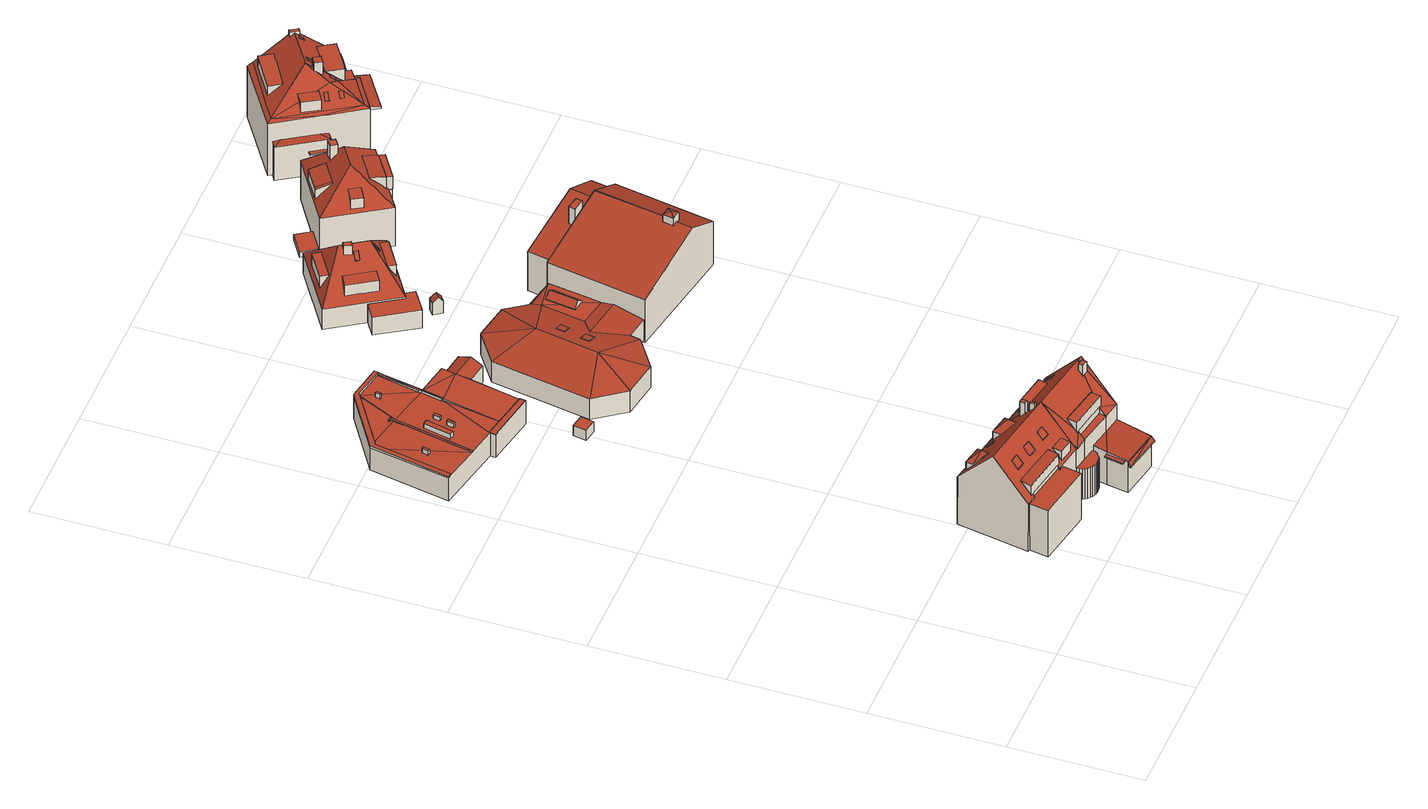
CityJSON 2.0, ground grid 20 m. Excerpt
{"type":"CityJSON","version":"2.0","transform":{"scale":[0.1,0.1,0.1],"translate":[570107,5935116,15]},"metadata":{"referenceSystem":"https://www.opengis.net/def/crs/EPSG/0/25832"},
"CityObjects":{
"building1":{"type":"Building","attributes":{"Grundfläche 2D":"166.207794","Grundhöhe NN":"16.170"},"children":["building1-1","building1-2","building1-3","building1-4","building1-5","building1-6","building1-7","building1-8","building1-9"],"geometry":[{"type":"Solid","lod":"3","boundaries":[[[[0,1,2,3]],[[4,5,6,7,8,3,2,9,10,11,12,13,14,15]],[[16,17,18,19,20,21,4,15,14]],[[22,23,24,25,26,27,28,29,30]],[[9,2,1]],[[8,0,3]],[[8,7,10,9,1,0]],[[29,28,31,32]],[[30,29,32,33]],[[22,30,33,34]],[[35,36,37,19,18,17,16,14,13,38,39]],[[21,20,19,37,40]],[[5,4,21,40,41]],[[27,6,5,41,31,28]],[[6,27,26,7]],[[7,26,25,10]],[[10,25,24,11]],[[34,38,13,12,11,24,23,22]],[[37,36,35,39,38,34,33,32,31,41,40]]]],"semantics":{"surfaces":[{"type":"RoofSurface"},{"type":"WallSurface"},{"type":"GroundSurface"}],"values":[[0,0,0,0,1,1,1,1,1,1,1,1,1,1,1,1,1,1,2]]}}]},
"building1-1":{"type":"BuildingInstallation","parents":["building1"],"geometry":[{"type":"MultiSurface","lod":"3","boundaries":[[[42,43,44,45,46]],[[43,47,48,49,44]],[[47,43,42]],[[42,46,50]],[[50,51,47,42]],[[51,48,47]]],"semantics":{"surfaces":[{"type":"RoofSurface"},{"type":"WallSurface"}],"values":[0,0,0,1,1,1]}}]},
"building1-2":{"type":"BuildingInstallation","parents":["building1"],"geometry":[{"type":"MultiSurface","lod":"3","boundaries":[[[52,53,54,55]],[[56,57,53,52]],[[57,58,54,53]],[[58,59,55,54]],[[52,55,59,56]]],"semantics":{"surfaces":[{"type":"RoofSurface"},{"type":"WallSurface"}],"values":[0,1,1,1,1]}}]},
"building1-3":{"type":"BuildingInstallation","parents":["building1"],"geometry":[{"type":"MultiSurface","lod":"3","boundaries":[[[60,61,62,63]],[[64,65,63,62]],[[60,63,65,66]],[[61,60,66,67]],[[67,64,62,61]]],"semantics":{"surfaces":[{"type":"RoofSurface"},{"type":"WallSurface"}],"values":[0,1,1,1,1]}}]},
"building1-4":{"type":"BuildingInstallation","parents":["building1"],"geometry":[{"type":"MultiSurface","lod":"3","boundaries":[[[68,69,70,71]],[[70,69,72]],[[73,68,71]],[[73,72,69,68]]],"semantics":{"surfaces":[{"type":"RoofSurface"},{"type":"WallSurface"}],"values":[0,1,1,1]}}]},
"building1-5":{"type":"BuildingInstallation","parents":["building1"],"geometry":[{"type":"MultiSurface","lod":"3","boundaries":[[[74,75,76,77]],[[77,78,74]],[[75,74,79]],[[79,74,80]],[[80,74,78]],[[75,81,76]],[[77,82,78]],[[80,78,82,83]],[[79,80,83,84]],[[75,79,84,81]]],"semantics":{"surfaces":[{"type":"RoofSurface"},{"type":"WallSurface"}],"values":[0,0,0,0,0,1,1,1,1,1]}}]},
"building1-6":{"type":"BuildingInstallation","parents":["building1"],"geometry":[{"type":"MultiSurface","lod":"3","boundaries":[[[85,86,87,88,89]],[[87,86,90,91]],[[92,89,88,87,91,93]],[[85,89,92,94]],[[86,85,94,90]]],"semantics":{"surfaces":[{"type":"RoofSurface"},{"type":"WallSurface"}],"values":[0,1,1,1,1]}}]},
"building1-7":{"type":"BuildingInstallation","parents":["building1"],"geometry":[{"type":"MultiSurface","lod":"3","boundaries":[[[95,96,97,98]],[[98,97,99,100]],[[100,101,95,98]],[[101,102,96,95]],[[97,96,102,99]]],"semantics":{"surfaces":[{"type":"RoofSurface"},{"type":"WallSurface"}],"values":[0,1,1,1,1]}}]},
"building1-8":{"type":"BuildingInstallation","parents":["building1"],"geometry":[{"type":"MultiSurface","lod":"3","boundaries":[[[103,104,105,106,107,108]],[[109,107,106]],[[103,108,110,111]],[[104,103,111,112]],[[113,106,105,104,112,114]],[[109,106,113,106]],[[110,108,107,109,106,115]]],"semantics":{"surfaces":[{"type":"RoofSurface"},{"type":"WallSurface"}],"values":[0,0,1,1,1,1,1]}}]},
"building1-9":{"type":"BuildingInstallation","parents":["building1"],"geometry":[{"type":"MultiSurface","lod":"3","boundaries":[[[116,117,118,119]],[[119,118,120,121]],[[118,117,122,120]],[[116,119,121,123]],[[117,116,123,122]]],"semantics":{"surfaces":[{"type":"RoofSurface"},{"type":"WallSurface"}],"values":[0,1,1,1,1]}}]},
"building2":{"type":"Building","attributes":{"Grundfläche 2D":"156.785430","Grundhöhe NN":"15.955"},"children":["building2-1","building2-2","building2-3","building2-4","building2-5","building2-6","building2-7"],"geometry":[{"type":"Solid","lod":"3","boundaries":[[[[124,125,13]],[[126,127,124]],[[127,128,14,125,124]],[[129,130,131,132,133,134]],[[128,127,131,130,129,134,133,135,14]],[[136,133,132]],[[137,132,131]],[[136,138,19,139,16,14,135,133]],[[140,141,142]],[[143,144,145,142,141,146]],[[147,148,149,150,151,152,153,154,155,156,157,158,159,160,161,162,163,164,165]],[[166,126,137,167]],[[141,140,168,169]],[[141,169,170,171]],[[172,173,143,146,141,171,170,169,174]],[[175,176,144,143,173,172]],[[144,176,175,177,145]],[[148,147,178,179]],[[149,148,179,180]],[[150,149,180,181]],[[151,150,181,182]],[[152,151,182,183]],[[153,152,183,184]],[[154,153,184,185]],[[155,154,185,186]],[[156,155,186,187]],[[157,156,187,188]],[[158,157,188,189]],[[159,158,189,190]],[[160,159,190,191]],[[161,160,191,192]],[[162,161,192,193]],[[193,194,163,162]],[[194,168,140,142,137,126,164,163]],[[126,124,13,147,165,164]],[[166,127,126]],[[127,166,167,131]],[[167,137,131]],[[137,142,145,132]],[[136,132,145,177,195,138]],[[19,138,195,196]],[[125,14,16,139,19,196,197,198,178,147,13]],[[172,174,169,168,194,193,192,191,190,189,188,187,186,185,184,183,182,181,180,179,178,198,197,196,195,177,175]]]],"semantics":{"surfaces":[{"type":"RoofSurface"},{"type":"WallSurface"},{"type":"GroundSurface"}],"values":[[0,0,0,0,0,0,0,0,0,0,0,0,1,1,1,1,1,1,1,1,1,1,1,1,1,1,1,1,1,1,1,1,1,1,1,1,1,1,1,1,1,1,2]]}}]},
"building2-1":{"type":"BuildingInstallation","parents":["building2"],"geometry":[{"type":"MultiSurface","lod":"3","boundaries":[[[199,200,201,202,203]],[[200,199,204,130,205]],[[206,207,201,200,205]],[[128,208,202,201,207]],[[208,127,131,204,199,203,202]]],"semantics":{"surfaces":[{"type":"RoofSurface"},{"type":"WallSurface"}],"values":[0,1,1,1,1]}}]},
"building2-2":{"type":"BuildingInstallation","parents":["building2"],"geometry":[{"type":"MultiSurface","lod":"3","boundaries":[[[209,210,211,212,213,214,215,216]],[[217,218,213,212]],[[217,212,211,210,219,220]],[[221,222,209,216,215,214,213,218,223,224]],[[222,219,210,209]]],"semantics":{"surfaces":[{"type":"RoofSurface"},{"type":"WallSurface"}],"values":[0,1,1,1,1]}}]},
"building2-3":{"type":"BuildingInstallation","parents":["building2"],"geometry":[{"type":"MultiSurface","lod":"3","boundaries":[[[225,226,227,228]],[[229,230,226,225]],[[129,231,227,226,230]],[[231,232,228,227]],[[134,229,225,228,232]]],"semantics":{"surfaces":[{"type":"RoofSurface"},{"type":"WallSurface"}],"values":[0,1,1,1,1]}}]},
"building2-4":{"type":"BuildingInstallation","parents":["building2"],"geometry":[{"type":"MultiSurface","lod":"3","boundaries":[[[233,234,235,236,237,238]],[[239,238,237,236,240,241]],[[233,238,239,242]],[[234,235,234,233,242,243]],[[236,235,234,240]]],"semantics":{"surfaces":[{"type":"RoofSurface"},{"type":"WallSurface"}],"values":[0,1,1,1,1]}}]},
"building2-5":{"type":"BuildingInstallation","parents":["building2"],"geometry":[{"type":"MultiSurface","lod":"3","boundaries":[[[244,245,246,247]],[[246,245,248]],[[244,247,249]],[[249,248,245,244]]],"semantics":{"surfaces":[{"type":"RoofSurface"},{"type":"WallSurface"}],"values":[0,1,1,1]}}]},
"building2-6":{"type":"BuildingInstallation","parents":["building2"],"geometry":[{"type":"MultiSurface","lod":"3","boundaries":[[[250,144,143]],[[251,252,144,250]],[[253,254,255,252,251,250]],[[176,173,143,144]],[[173,253,250,143]],[[255,176,144,252]],[[253,173,176,255,254]]],"semantics":{"surfaces":[{"type":"RoofSurface"},{"type":"WallSurface"},{"type":"OuterCeilingSurface"}],"values":[0,0,1,1,1,1,2]}}]},
"building2-7":{"type":"BuildingInstallation","parents":["building2"],"geometry":[{"type":"MultiSurface","lod":"3","boundaries":[[[256,257,258,171]],[[259,170,171,258]],[[170,260,256,171]],[[260,261,257,256]],[[261,259,258,257]],[[260,170,259,261]]],"semantics":{"surfaces":[{"type":"RoofSurface"},{"type":"WallSurface"},{"type":"OuterCeilingSurface"}],"values":[0,1,1,1,1,2]}}]},
"building3":{"type":"Building","attributes":{"Grundfläche 2D":"321.943611","Grundhöhe NN":"16.175"},"children":["building3-1","building3-2","building3-3","building3-4","building3-5","building3-6","building3-7","building3-8"],"geometry":[{"type":"MultiSurface","lod":"3","boundaries":[[[262,263,264,265,266,267,268,269,270,271]],[[272,273,274,275,276,277]],[[278,279,280,281,282,283,284,285,286,275,274,287,288]],[[289,290,287,291,292,293]],[[289,294,278]],[[287,290,289,278,288]],[[278,294,280,279]],[[285,284,295]],[[296,297,298]],[[297,299,298]],[[296,273,272,300,297]],[[301,302,303,304]],[[305,302,301,306]],[[295,284,283,282,266,265,264]],[[282,281,280,294,267,266]],[[269,268,267,294,289,293,292,307,308]],[[309,270,269,308,291]],[[309,310,271,270]],[[311,262,271,310]],[[312,263,262,311]],[[312,295,264,263]],[[286,285,295,312,313,314,275]],[[309,291,287,315,316,317]],[[310,309,317,318]],[[311,310,318,319]],[[312,311,319,313]],[[276,275,314,320]],[[277,276,320,321]],[[272,277,321,322]],[[273,296,298,287,274]],[[299,297,300,272,322,323]],[[299,323,315,287,298]],[[304,303,324,325]],[[306,301,304,325,326]],[[305,306,326,327]],[[324,303,302,305,327]],[[316,315,323,322,321,320,314,313,319,318,317]],[[325,324,327,326]]],"semantics":{"surfaces":[{"type":"RoofSurface"},{"type":"WallSurface"},{"type":"GroundSurface"}],"values":[0,0,0,0,0,0,0,0,0,0,0,0,0,1,1,1,1,1,1,1,1,1,1,1,1,1,1,1,1,1,1,1,1,1,1,1,2,2]}}]},
"building3-1":{"type":"BuildingInstallation","parents":["building3"],"geometry":[{"type":"MultiSurface","lod":"3","boundaries":[[[328,329,330,331]],[[331,330,332,333]],[[328,331,333,334]],[[329,328,334,335]],[[330,329,335,332]]],"semantics":{"surfaces":[{"type":"RoofSurface"},{"type":"WallSurface"}],"values":[0,1,1,1,1]}}]},
"building3-2":{"type":"BuildingInstallation","parents":["building3"],"geometry":[{"type":"MultiSurface","lod":"3","boundaries":[[[336,337,338,339]],[[339,338,340,341]],[[336,339,341,342]],[[337,336,342,343]],[[338,337,343,340]]],"semantics":{"surfaces":[{"type":"RoofSurface"},{"type":"WallSurface"}],"values":[0,1,1,1,1]}}]},
"building3-3":{"type":"BuildingInstallation","parents":["building3"],"geometry":[{"type":"MultiSurface","lod":"3","boundaries":[[[344,345,346,347]],[[348,347,308]],[[349,344,347,348]],[[348,308,307]],[[274,296,346,345,350]],[[308,347,346,296,274,287,291]],[[292,290,348,307]],[[290,288,349,348]],[[350,345,344,349,288,351]]],"semantics":{"surfaces":[{"type":"RoofSurface"},{"type":"WallSurface"}],"values":[0,0,0,0,1,1,1,1,1]}}]},
"building3-4":{"type":"BuildingInstallation","parents":["building3"],"geometry":[{"type":"MultiSurface","lod":"3","boundaries":[[[352,353,354,355,356]],[[276,277,354,353]],[[277,272,355,354]],[[273,357,356,355,272]],[[276,353,352,356,357,275]]],"semantics":{"surfaces":[{"type":"RoofSurface"},{"type":"WallSurface"}],"values":[0,1,1,1,1]}}]},
"building3-5":{"type":"BuildingInstallation","parents":["building3"],"geometry":[{"type":"MultiSurface","lod":"3","boundaries":[[[358,359,360,361]],[[361,360,362,363]],[[358,361,363,364]],[[359,358,364,365]],[[360,359,365,362]]],"semantics":{"surfaces":[{"type":"RoofSurface"},{"type":"WallSurface"}],"values":[0,1,1,1,1]}}]},
"building3-6":{"type":"BuildingInstallation","parents":["building3"],"geometry":[{"type":"MultiSurface","lod":"3","boundaries":[[[366,367,368,369]],[[369,368,370,371]],[[366,369,371,372]],[[367,366,372,373]],[[368,367,373,370]]],"semantics":{"surfaces":[{"type":"RoofSurface"},{"type":"WallSurface"}],"values":[0,1,1,1,1]}}]},
"building3-7":{"type":"BuildingInstallation","parents":["building3"],"geometry":[{"type":"MultiSurface","lod":"3","boundaries":[[[374,375,376,377]],[[377,376,378,379]],[[374,377,379,380]],[[375,374,380,381]],[[376,375,381,378]]],"semantics":{"surfaces":[{"type":"RoofSurface"},{"type":"WallSurface"}],"values":[0,1,1,1,1]}}]},
"building3-8":{"type":"BuildingInstallation","parents":["building3"],"geometry":[{"type":"MultiSurface","lod":"3","boundaries":[[[382,285,286,383,384,385]],[[386,387,278,388,383,286,389]],[[388,390,384,383]],[[390,391,385,384]],[[391,392,382,385]],[[393,394,285,382,392,279]]],"semantics":{"surfaces":[{"type":"RoofSurface"},{"type":"WallSurface"}],"values":[0,1,1,1,1,1]}}]},
"building4":{"type":"Building","attributes":{"Grundfläche 2D":"4.305658","Grundhöhe NN":"16.822"},"geometry":[{"type":"Solid","lod":"3","boundaries":[[[[395,396,397,398]],[[399,400,398,397]],[[400,401,395,398]],[[401,402,396,395]],[[402,399,397,396]],[[402,401,400,399]]]],"semantics":{"surfaces":[{"type":"RoofSurface"},{"type":"WallSurface"},{"type":"GroundSurface"}],"values":[[0,1,1,1,1,2]]}}]},
"building5":{"type":"Building","attributes":{"Grundfläche 2D":"344.814351","Grundhöhe NN":"16.818"},"children":["building5-1","building5-2","building5-3"],"geometry":[{"type":"Solid","lod":"3","boundaries":[[[[403,404,405,406]],[[404,407,408,405]],[[409,407,410,411,412]],[[411,408,407,409,412]],[[413,414,410]],[[414,411,410]],[[414,415,416,411]],[[417,416,415]],[[418,416,417]],[[419,420,416,418]],[[421,420,419]],[[422,420,421]],[[423,420,422]],[[420,423,406,405,408,411,416]],[[410,407,404,403,424,425]],[[413,410,425,426]],[[414,413,426,427]],[[415,414,427,428]],[[417,415,428,429]],[[418,417,429,430]],[[419,418,430,431]],[[421,419,431,432]],[[422,421,432,433]],[[423,422,433,434]],[[406,423,434,435]],[[403,406,435,424]],[[424,435,434,433,432,431,430,429,428,427,426,425]]]],"semantics":{"surfaces":[{"type":"RoofSurface"},{"type":"WallSurface"},{"type":"GroundSurface"}],"values":[[0,0,0,0,0,0,0,0,0,0,0,0,0,0,1,1,1,1,1,1,1,1,1,1,1,1,2]]}}]},
"building5-1":{"type":"BuildingInstallation","parents":["building5"],"geometry":[{"type":"MultiSurface","lod":"3","boundaries":[[[436,437,438,439]],[[438,440,441,439]],[[442,437,436,443,412]],[[437,442,409,444,440,438]],[[444,445,441,440]],[[441,445,443,436,439]]],"semantics":{"surfaces":[{"type":"RoofSurface"},{"type":"WallSurface"}],"values":[0,0,1,1,1,1]}}]},
"building5-2":{"type":"BuildingInstallation","parents":["building5"],"geometry":[{"type":"MultiSurface","lod":"3","boundaries":[[[446,447,448,449]],[[450,451,447,446]],[[452,448,447,451]],[[449,448,452,453]],[[453,450,446,449]]],"semantics":{"surfaces":[{"type":"RoofSurface"},{"type":"WallSurface"}],"values":[0,1,1,1,1]}}]},
"building5-3":{"type":"BuildingInstallation","parents":["building5"],"geometry":[{"type":"MultiSurface","lod":"3","boundaries":[[[454,455,456,457]],[[454,457,458,459]],[[455,454,459,460]],[[460,461,456,455]],[[461,458,457,456]]],"semantics":{"surfaces":[{"type":"RoofSurface"},{"type":"WallSurface"}],"values":[0,1,1,1,1]}}]},
"building6":{"type":"Building","attributes":{"Grundfläche 2D":"20.865293","Grundhöhe NN":"16.122"},"geometry":[{"type":"Solid","lod":"3","boundaries":[[[[462,463,464,465,466,467]],[[468,469,466,465]],[[469,470,467,466]],[[470,471,462,467]],[[471,472,463,462]],[[472,473,464,463]],[[473,468,465,464]],[[468,473,472,471,470,469]]]],"semantics":{"surfaces":[{"type":"RoofSurface"},{"type":"WallSurface"},{"type":"GroundSurface"}],"values":[[0,1,1,1,1,1,1,2]]}}]},
"building7":{"type":"Building","attributes":{"Grundfläche 2D":"1.845382","Grundhöhe NN":"16.335"},"geometry":[{"type":"Solid","lod":"3","boundaries":[[[[474,475,476,477]],[[478,475,474,479]],[[477,476,480,481]],[[479,474,477,481,482]],[[478,479,482,483]],[[480,476,475,478,483]],[[482,481,480,483]]]],"semantics":{"surfaces":[{"type":"RoofSurface"},{"type":"WallSurface"},{"type":"GroundSurface"}],"values":[[0,0,1,1,1,1,2]]}}]},
"building8":{"type":"Building","attributes":{"Grundfläche 2D":"134.962110","Grundhöhe NN":"15.964"},"children":["building8-1","building8-2","building8-3","building8-4","building8-5","building8-6"],"geometry":[{"type":"Solid","lod":"3","boundaries":[[[[484,485,486,487,488,489,490]],[[491,492,493]],[[494,493,492,495,496]],[[496,495,492,491,497,498],[489,499,500,501,502,503,486,485,484,490]],[[498,494,496]],[[489,488,499]],[[487,486,503]],[[501,500,499,488,487,503,502]],[[491,493,504,505]],[[498,497,491,505,506]],[[494,498,506,507]],[[493,494,507,504]],[[506,505,504,507]]]],"semantics":{"surfaces":[{"type":"RoofSurface"},{"type":"WallSurface"},{"type":"GroundSurface"}],"values":[[0,0,0,0,0,1,1,1,1,1,1,1,2]]}}]},
"building8-1":{"type":"BuildingInstallation","parents":["building8"],"geometry":[{"type":"MultiSurface","lod":"3","boundaries":[[[508,509,510,511]],[[510,509,512]],[[508,511,513]],[[509,508,513,512]]],"semantics":{"surfaces":[{"type":"RoofSurface"},{"type":"WallSurface"}],"values":[0,1,1,1]}}]},
"building8-2":{"type":"BuildingInstallation","parents":["building8"],"geometry":[{"type":"MultiSurface","lod":"3","boundaries":[[[514,515,516,517]],[[515,518,516]],[[517,519,514]],[[515,514,519,518]]],"semantics":{"surfaces":[{"type":"RoofSurface"},{"type":"WallSurface"}],"values":[0,1,1,1]}}]},
"building8-3":{"type":"BuildingInstallation","parents":["building8"],"geometry":[{"type":"MultiSurface","lod":"3","boundaries":[[[520,521,522,523]],[[523,522,524,525]],[[520,523,525,526]],[[521,520,526,527]],[[522,521,527,524]]],"semantics":{"surfaces":[{"type":"RoofSurface"},{"type":"WallSurface"}],"values":[0,1,1,1,1]}}]},
"building8-4":{"type":"BuildingInstallation","parents":["building8"],"geometry":[{"type":"MultiSurface","lod":"3","boundaries":[[[528,529,530,531]],[[532,533,531,530]],[[528,531,533,534]],[[534,535,529,528]],[[530,529,535,532]]],"semantics":{"surfaces":[{"type":"RoofSurface"},{"type":"WallSurface"}],"values":[0,1,1,1,1]}}]},
"building8-5":{"type":"BuildingInstallation","parents":["building8"],"geometry":[{"type":"MultiSurface","lod":"3","boundaries":[[[536,537,538,539]],[[536,539,540]],[[539,538,541,542]],[[542,543,540,539]],[[540,543,544,536]],[[545,541,538,537]],[[544,545,537,536]]],"semantics":{"surfaces":[{"type":"RoofSurface"},{"type":"WallSurface"}],"values":[0,0,1,1,1,1,1]}}]},
"building8-6":{"type":"BuildingInstallation","parents":["building8"],"geometry":[{"type":"MultiSurface","lod":"3","boundaries":[[[546,547,548,549,550]],[[551,547,546,550,552,553]],[[548,547,551,554]],[[549,548,554,555]],[[550,549,555,552]]],"semantics":{"surfaces":[{"type":"RoofSurface"},{"type":"WallSurface"}],"values":[0,1,1,1,1]}}]},
"building9":{"type":"Building","attributes":{"Grundfläche 2D":"341.962446","Grundhöhe NN":"16.503"},"children":["building9-1","building9-2"],"geometry":[{"type":"Solid","lod":"3","boundaries":[[[[556,557,558,559,560,561,562]],[[563,562,556,562,561]],[[564,565,566,567,558,557,556,562,563]],[[568,569,570,571,572,573]],[[574,575,576,572,571]],[[570,569,568,577,578,565,564,563,561,560,575,574,571]],[[579,567,566,565,578,580]],[[559,558,567,579,581]],[[559,581,582,575,560]],[[576,575,582,583]],[[573,572,576,583,584]],[[568,573,584,577]],[[580,578,577,584,583,582,581,579]]]],"semantics":{"surfaces":[{"type":"RoofSurface"},{"type":"WallSurface"},{"type":"GroundSurface"}],"values":[[0,0,0,0,0,1,1,1,1,1,1,1,2]]}}]},
"building9-1":{"type":"BuildingInstallation","parents":["building9"],"geometry":[{"type":"MultiSurface","lod":"3","boundaries":[[[585,586,587]],[[588,586,585]],[[589,586,588]],[[590,587,586,589]],[[585,587,591,592]],[[557,593,588,585,592]],[[589,588,593,594]],[[589,594,562,590]],[[587,590,562,591]]],"semantics":{"surfaces":[{"type":"RoofSurface"},{"type":"WallSurface"}],"values":[0,0,0,0,1,1,1,1,1]}}]},
"building9-2":{"type":"BuildingInstallation","parents":["building9"],"geometry":[{"type":"MultiSurface","lod":"3","boundaries":[[[595,596,597,598]],[[597,569,570,598]],[[595,598,570,599]],[[596,595,599,600]],[[569,597,596,600]]],"semantics":{"surfaces":[{"type":"RoofSurface"},{"type":"WallSurface"}],"values":[0,1,1,1,1]}}]},
"building10":{"type":"Building","attributes":{"Grundfläche 2D":"136.313582","Grundhöhe NN":"16.015"},"children":["building10-1","building10-2","building10-3","building10-4","building10-5"],"geometry":[{"type":"MultiSurface","lod":"3","boundaries":[[[601,602,603,604]],[[605,601,604,606,607]],[[608,609,610,611,612,613,614,615,616]],[[617,618,619,620,621,622,623],[607,606,604,603,624,625,623,625,626,627]],[[628,629,630,631,632,633]],[[634,619,618,635,628,633,632],[636,637,612,611,610,609,608,638,639,640]],[[620,619,634,622,621]],[[635,618,617]],[[641,642,643,644,645]],[[603,602,624]],[[605,607,627]],[[625,601,605,627,626]],[[602,601,625,624]],[[646,638,608,616]],[[614,613,612,637,636]],[[640,647,615,614,636]],[[647,646,616,615]],[[641,648,649,617,623,622,650,651,642]],[[635,617,649,652]],[[628,635,652,653]],[[629,628,653,654]],[[655,631,630,629,654,656]],[[632,631,655,657]],[[634,632,657,658]],[[622,634,658,650]],[[643,642,651,659]],[[644,643,659,660]],[[645,644,660,661]],[[641,645,661,648]],[[660,659,651,650,658,657,655,656,654,653,652,649,648,661]]],"semantics":{"surfaces":[{"type":"RoofSurface"},{"type":"WallSurface"},{"type":"GroundSurface"}],"values":[0,0,0,0,0,0,0,0,0,1,1,1,1,1,1,1,1,1,1,1,1,1,1,1,1,1,1,1,1,2]}}]},
"building10-1":{"type":"BuildingInstallation","parents":["building10"],"geometry":[{"type":"MultiSurface","lod":"3","boundaries":[[[662,663,664,665]],[[664,663,666]],[[662,665,667]],[[663,662,667,666]]],"semantics":{"surfaces":[{"type":"RoofSurface"},{"type":"WallSurface"}],"values":[0,1,1,1]}}]},
"building10-2":{"type":"BuildingInstallation","parents":["building10"],"geometry":[{"type":"MultiSurface","lod":"3","boundaries":[[[668,669,670,646,647]],[[630,668,647,640,633]],[[630,631,669,668]],[[631,632,638,646,670,669]]],"semantics":{"surfaces":[{"type":"RoofSurface"},{"type":"WallSurface"}],"values":[0,1,1,1]}}]},
"building10-3":{"type":"BuildingInstallation","parents":["building10"],"geometry":[{"type":"MultiSurface","lod":"3","boundaries":[[[671,672,673,674,675]],[[672,671,676,677]],[[677,678,673,672]],[[679,675,674,673,678,620]],[[676,671,675,679,621]]],"semantics":{"surfaces":[{"type":"RoofSurface"},{"type":"WallSurface"}],"values":[0,1,1,1,1]}}]},
"building10-4":{"type":"BuildingInstallation","parents":["building10"],"geometry":[{"type":"MultiSurface","lod":"3","boundaries":[[[680,681,682,683,684]],[[681,685,686,682]],[[683,682,686,687]],[[688,680,684,683,687,689]],[[681,680,688,685]],[[687,686,685,688,689]]],"semantics":{"surfaces":[{"type":"RoofSurface"},{"type":"WallSurface"},{"type":"OuterCeilingSurface"}],"values":[0,1,1,1,1,2]}}]},
"building10-5":{"type":"BuildingInstallation","parents":["building10"],"geometry":[{"type":"MultiSurface","lod":"3","boundaries":[[[690,691,692,693,694,695]],[[696,697,694,693]],[[697,698,695,694]],[[698,699,690,695]],[[699,700,691,690]],[[700,701,692,691]],[[701,696,693,692]],[[696,701,700,699,698,697]]],"semantics":{"surfaces":[{"type":"RoofSurface"},{"type":"WallSurface"},{"type":"OuterCeilingSurface"}],"values":[0,1,1,1,1,1,1,2]}}]},
"building11":{"type":"Building","attributes":{"Grundfläche 2D":"3.965421","Grundhöhe NN":"15.027"},"geometry":[{"type":"Solid","lod":"3","boundaries":[[[[702,703,704,705]],[[706,703,702,707]],[[705,704,708,709]],[[707,702,705,709,710]],[[706,707,710,711]],[[708,704,703,706,711]],[[710,709,708,711]]]],"semantics":{"surfaces":[{"type":"RoofSurface"},{"type":"WallSurface"},{"type":"GroundSurface"}],"values":[[0,0,1,1,1,1,2]]}}]},
"building12":{"type":"Building","attributes":{"Grundfläche 2D":"177.886534","Grundhöhe NN":"15.027"},"children":["building12-1","building12-2","building12-3","building12-4","building12-5","building12-6","building12-7","building12-8","building12-9","building12-10"],"geometry":[{"type":"Solid","lod":"3","boundaries":[[[[712,713,714,715,716,717]],[[718,716,715]],[[719,716,718]],[[720,721,722,723,724,725]],[[726,727,728,729,730,731,732,733,734,713,712,735,736,737,738,739,740,741]],[[713,734,742]],[[743,732,731,730,729,744,745],[725,746,747,748,722,721,720]],[[745,749,750,743]],[[751,743,750]],[[752,753,754,755,751]],[[751,755,743]],[[756,757,758,755,754]],[[759,760,761,762,763,742,758,757,764]],[[732,743,765,766,767,768,769]],[[767,742,734,733,732,769,768]],[[767,766,765,743,755,770,771]],[[755,758,772]],[[770,755,772,767,771]],[[772,758,742,767]],[[773,774,759,775,737,736]],[[776,777,778]],[[776,779,780,781,777]],[[782,780,779]],[[712,717,735]],[[713,742,763,762,719,718,715,714]],[[717,716,719,762,761,736,735]],[[725,724,746]],[[723,722,748,747]],[[747,746,724,723]],[[783,784,785,786,787,775,759,764,788]],[[787,786,785,789,790,791,738,737,775]],[[780,782,792,793]],[[777,781,780,793,794]],[[778,777,794,795]],[[796,797,749,745,744,729,728,727,726,741,798,799]],[[750,749,797,800]],[[779,776,778,795,801,754,753,752,751,750,800,792,782]],[[802,757,756,754,801,803,804]],[[788,764,757,802,804,803,784,783]],[[774,760,759]],[[760,774,773,761]],[[761,773,736]],[[791,738,791,790,789,790]],[[740,739,738,791,790,789,798,741]],[[801,795,794,793,792,800,797,796,799,798,789,785,784,803]]]],"semantics":{"surfaces":[{"type":"RoofSurface"},{"type":"WallSurface"},{"type":"GroundSurface"}],"values":[[0,0,0,0,0,0,0,0,0,0,0,0,0,0,0,0,0,0,0,0,0,0,0,1,1,1,1,1,1,1,1,1,1,1,1,1,1,1,1,1,1,1,1,1,2]]}}]},
"building12-1":{"type":"BuildingInstallation","parents":["building12"],"geometry":[{"type":"MultiSurface","lod":"3","boundaries":[[[805,806,807,808,809]],[[810,811,809,808]],[[805,809,811,770]],[[770,771,812,807,806,805]],[[812,810,808,807]]],"semantics":{"surfaces":[{"type":"RoofSurface"},{"type":"WallSurface"}],"values":[0,1,1,1,1]}}]},
"building12-2":{"type":"BuildingInstallation","parents":["building12"],"geometry":[{"type":"MultiSurface","lod":"3","boundaries":[[[813,814,815,816,817]],[[727,728,729,744,815,814,813]],[[744,818,816,815]],[[730,819,817,816,818]],[[819,727,813,817]]],"semantics":{"surfaces":[{"type":"RoofSurface"},{"type":"WallSurface"}],"values":[0,1,1,1,1]}}]},
"building12-3":{"type":"BuildingInstallation","parents":["building12"],"geometry":[{"type":"MultiSurface","lod":"3","boundaries":[[[820,821,822,823,824,825,826]],[[827,733,769,828,823,822,821,820]],[[768,829,824,823,828]],[[829,830,825,824]],[[830,734,826,825]],[[734,827,820,826]]],"semantics":{"surfaces":[{"type":"RoofSurface"},{"type":"WallSurface"}],"values":[0,1,1,1,1,1]}}]},
"building12-4":{"type":"BuildingInstallation","parents":["building12"],"geometry":[{"type":"MultiSurface","lod":"3","boundaries":[[[766,831,832,833,834]],[[834,833,835]],[[832,831,765,836]],[[836,835,833,832]]],"semantics":{"surfaces":[{"type":"RoofSurface"},{"type":"WallSurface"}],"values":[0,1,1,1]}}]},
"building12-5":{"type":"BuildingInstallation","parents":["building12"],"geometry":[{"type":"MultiSurface","lod":"3","boundaries":[[[837,838,839,840,841,842]],[[839,838,843,844]],[[842,841,845,837]],[[837,842,837,846]],[[838,837,846,843]],[[845,841,840,839,844,847]]],"semantics":{"surfaces":[{"type":"RoofSurface"},{"type":"WallSurface"}],"values":[0,1,1,1,1,1]}}]},
"building12-6":{"type":"BuildingInstallation","parents":["building12"],"geometry":[{"type":"MultiSurface","lod":"3","boundaries":[[[848,849,850,851,852]],[[851,850,853,854]],[[851,854,855,848,852]],[[849,848,855,856]],[[856,853,850,849]]],"semantics":{"surfaces":[{"type":"RoofSurface"},{"type":"WallSurface"}],"values":[0,1,1,1,1]}}]},
"building12-7":{"type":"BuildingInstallation","parents":["building12"],"geometry":[{"type":"MultiSurface","lod":"3","boundaries":[[[857,858,859,860]],[[857,860,861,862]],[[860,859,863,861]],[[858,857,862,864]],[[859,858,864,863]]],"semantics":{"surfaces":[{"type":"RoofSurface"},{"type":"WallSurface"}],"values":[0,1,1,1,1]}}]},
"building12-8":{"type":"BuildingInstallation","parents":["building12"],"geometry":[{"type":"MultiSurface","lod":"3","boundaries":[[[865,866,867,868,869]],[[870,871,869,868]],[[871,872,865,869]],[[867,866,865,872,873]],[[868,867,873,870]]],"semantics":{"surfaces":[{"type":"RoofSurface"},{"type":"WallSurface"}],"values":[0,1,1,1,1]}}]},
"building12-9":{"type":"BuildingInstallation","parents":["building12"],"geometry":[{"type":"MultiSurface","lod":"3","boundaries":[[[874,875,876,877]],[[787,788,802,876,875,791]],[[876,802,878,879,877]],[[875,874,880,790,791]],[[791,790,786,787]],[[787,786,783,788]],[[788,783,804,802]],[[802,804,881,878]],[[879,878,881,882]],[[877,879,882,883]],[[874,877,883,880]],[[880,883,882,881,804,783,786,790]]],"semantics":{"surfaces":[{"type":"RoofSurface"},{"type":"WallSurface"},{"type":"OuterCeilingSurface"}],"values":[0,0,0,1,1,1,1,1,1,1,1,2]}}]},
"building12-10":{"type":"BuildingInstallation","parents":["building12"],"geometry":[{"type":"MultiSurface","lod":"3","boundaries":[[[884,885,886,887]],[[888,889,887,886]],[[889,890,884,887]],[[890,891,885,884]],[[891,888,886,885]],[[891,890,889,888]]],"semantics":{"surfaces":[{"type":"RoofSurface"},{"type":"WallSurface"},{"type":"OuterCeilingSurface"}],"values":[0,1,1,1,1,2]}}]}
},
"vertices":[
[185,104,118],[257,91,118],[260,107,120],[188,121,120],[181,157,158],[171,103,97],[188,100,97],[188,103,101],[185,104,101],[257,91,101],[254,91,101],[253,87,96],[257,87,97],[297,80,97],[307,134,158],[297,136,158],[308,139,152],[309,147,143],[310,152,137],[316,188,96],[235,203,96],[191,212,96],[261,86,95],[257,87,95],[253,87,95],[254,91,95],[188,103,95],[188,100,95],[174,102,95],[169,74,95],[256,58,95],[174,102,12],[169,74,12],[256,58,12],[261,86,12],[308,139,12],[310,152,12],[316,188,12],[297,80,12],[307,134,12],[191,212,12],[171,103,12],
[304,185,116],[286,173,132],[284,161,132],[300,172,117],[301,173,116],[273,191,116],[271,179,116],[272,177,117],[304,185,102],[273,191,101],
[278,123,141],[266,125,141],[264,116,131],[277,113,131],[278,123,140],[266,125,140],[264,116,130],[277,113,130],
[302,140,160],[303,148,158],[299,148,158],[298,141,160],[299,148,144],[298,141,152],[302,140,152],[303,148,144],
[265,89,118],[287,85,118],[290,100,118],[268,105,118],[287,85,101],[265,89,101],
[215,186,132],[213,175,132],[229,185,117],[231,186,116],[233,198,116],[201,193,116],[203,204,116],[213,175,131],[233,198,102],[203,204,102],[201,193,114],
[306,161,156],[300,162,156],[299,154,156],[300,154,156],[305,153,156],[300,162,129],[299,154,138],[305,153,137],[300,154,138],[306,161,128],
[198,127,130],[211,125,130],[213,135,141],[200,137,141],[213,135,140],[200,137,140],[198,127,129],[211,125,129],
[258,190,106],[251,192,106],[250,186,112],[250,183,116],[254,182,117],[256,182,117],[250,183,117],[256,182,116],[258,190,105],[251,192,105],[250,183,115],[250,186,111],[254,182,116],
[229,122,130],[242,119,130],[244,129,141],[231,132,141],[244,129,140],[231,132,140],[242,119,129],[229,122,129],
[299,79,97],[298,88,106],[319,76,97],[321,86,108],[319,93,115],[395,104,143],[381,83,116],[377,76,108],[402,60,97],[403,116,158],[399,110,151],[394,118,158],[412,115,158],[374,65,97],[421,168,97],[315,182,103],[341,72,70],[337,51,68],[374,65,70],[331,18,65],[391,7,65],[402,60,70],[332,23,66],[297,80,64],[297,76,64],[298,72,64],[299,69,64],[301,65,64],[304,63,64],[307,60,64],[311,59,64],[314,58,64],[318,57,64],[322,58,64],[326,58,64],[329,60,64],[333,63,64],[336,65,64],[338,69,64],[339,72,64],[319,76,64],[299,79,64],[321,86,97],[377,76,97],[341,72,10],[337,51,10],[337,51,63],[337,51,65],[331,18,10],[331,18,56],[332,23,10],[391,7,10],[391,7,56],[402,60,10],[297,80,10],[297,76,10],[298,72,10],[299,69,10],[301,65,10],[304,63,10],[307,60,10],[311,59,10],[314,58,10],[318,57,10],[322,58,10],[326,58,10],[329,60,10],[333,63,10],[336,65,10],[338,69,10],[339,72,10],[421,168,10],[316,188,10],[308,139,10],[298,88,10],
[380,75,126],[382,90,126],[321,102,126],[318,87,126],[321,86,126],[380,75,108],[382,90,125],[345,97,125],[321,102,125],[318,87,108],
[337,175,108],[330,176,108],[329,171,114],[328,165,120],[335,164,120],[336,165,118],[336,170,113],[337,174,108],[328,165,119],[335,164,119],[330,176,107],[329,171,113],[337,174,107],[337,175,107],[336,165,117],[336,170,112],
[392,112,162],[391,105,162],[401,103,162],[402,110,162],[392,112,151],[391,105,143],[401,103,143],[402,110,151],
[400,161,111],[398,151,121],[398,151,122],[404,150,122],[406,159,111],[407,160,111],[407,160,110],[404,150,121],[406,159,110],[400,161,110],[398,151,120],
[389,167,120],[343,176,120],[340,162,120],[386,153,120],[343,176,104],[389,167,105],
[330,14,58],[390,2,58],[391,2,58],[330,14,56],[390,2,56],[391,2,56],
[331,52,65],[326,24,65],[332,23,65],[332,23,63],[331,52,63],[326,24,63],
[24,992,55],[1,871,55],[8,870,55],[30,986,55],[30,987,55],[118,1042,55],[119,1042,55],[168,1032,55],[169,1039,55],[115,1049,55],[184,836,53],[132,846,53],[149,933,51],[106,850,53],[105,842,53],[183,827,53],[89,980,52],[85,981,52],[36,991,52],[34,990,52],[30,987,52],[30,986,52],[28,974,52],[61,859,53],[64,858,53],[155,966,51],[153,966,51],[119,1042,52],[153,970,51],[168,1032,52],[165,1033,52],[123,1041,52],[118,1042,52],[8,870,53],[149,933,53],[203,935,53],[155,966,53],[207,956,53],[200,917,53],[204,935,50],[245,928,50],[249,947,42],[207,954,42],[242,910,42],[201,917,42],[165,1033,54],[168,1032,54],[169,1039,52],[115,1049,52],[24,992,52],[1,871,53],[1,871,12],[106,850,12],[155,966,12],[168,1032,12],[169,1039,12],[115,1049,12],[24,992,12],[105,842,12],[183,827,12],[184,836,12],[207,956,12],[249,947,12],[207,954,12],[201,917,12],[242,910,12],
[35,913,61],[39,912,61],[41,922,61],[38,923,61],[41,922,53],[38,923,53],[35,913,53],[39,912,53],
[107,923,58],[112,922,58],[114,932,58],[109,933,58],[114,932,52],[109,933,52],[107,923,52],[112,922,52],
[147,935,55],[146,934,55],[149,933,55],[155,966,55],[153,970,55],[153,966,55],[146,934,51],[147,935,51],
[106,850,54],[105,842,54],[183,827,54],[184,836,54],[107,851,54],[107,851,53],
[122,1013,60],[125,1013,60],[126,1020,60],[123,1021,60],[126,1020,52],[123,1021,52],[122,1013,52],[125,1013,52],
[100,901,60],[103,900,60],[106,910,60],[102,911,60],[106,910,52],[102,911,52],[100,901,52],[103,900,52],
[77,897,60],[85,895,60],[94,937,60],[86,938,60],[94,937,52],[86,938,52],[77,897,52],[85,895,52],
[86,985,53],[90,987,53],[83,988,53],[82,985,53],[85,962,52],[85,964,52],[90,987,52],[65,862,53],[83,988,52],[82,985,52],[86,985,52],[82,966,52],[82,963,52],
[193,733,36],[197,753,36],[177,757,36],[173,737,36],[177,757,18],[173,737,18],[193,733,18],[197,753,18],
[391,733,55],[399,779,62],[335,790,62],[354,739,55],[402,798,57],[358,806,57],[391,824,57],[416,879,55],[369,872,57],[379,850,57],[369,888,55],[369,886,55],[345,920,55],[305,857,73],[289,930,55],[241,897,55],[215,747,55],[288,762,73],[248,701,55],[304,692,55],[351,724,55],[391,733,18],[416,879,18],[369,888,18],[369,886,18],[345,920,18],[289,930,18],[241,897,18],[215,747,18],[248,701,18],[304,692,18],[351,724,18],[354,739,18],
[382,871,58],[375,826,58],[385,825,66],[392,869,66],[395,823,58],[402,867,58],[375,826,57],[382,871,56],[395,823,57],[402,867,56],
[312,795,69],[310,782,69],[322,779,67],[325,793,66],[312,795,68],[310,782,68],[322,779,65],[325,793,65],
[317,820,69],[329,818,66],[332,831,66],[319,833,69],[319,833,68],[317,820,68],[329,818,65],[332,831,65],
[283,1083,43],[320,1025,43],[352,1046,43],[343,1060,43],[334,1054,43],[306,1098,43],[343,1060,11],[334,1054,11],[306,1098,11],[283,1083,11],[320,1025,11],[352,1046,11],
[352,1013,42],[361,1020,42],[356,1027,34],[347,1020,34],[366,1015,34],[356,1008,34],[356,1027,13],[347,1020,13],[356,1008,13],[366,1015,13],
[325,1123,74],[323,1125,74],[315,1138,74],[298,1128,74],[324,1088,74],[340,1098,74],[335,1107,74],[272,1151,46],[341,1153,103],[371,1214,46],[433,1117,46],[350,1139,103],[365,1116,103],[306,1098,46],[334,1054,46],[324,1088,55],[316,1101,55],[312,1106,55],[312,1107,55],[298,1128,55],[371,1214,10],[272,1151,10],[334,1054,10],[433,1117,10],
[361,1077,74],[402,1103,74],[395,1114,74],[354,1088,74],[402,1103,53],[361,1077,53],
[344,1192,74],[304,1166,74],[311,1155,74],[351,1181,74],[304,1166,53],[344,1192,53],
[381,1177,58],[375,1173,65],[379,1167,65],[385,1171,58],[379,1167,64],[385,1171,57],[381,1177,57],[375,1173,64],
[341,1133,109],[348,1137,109],[342,1147,109],[336,1143,109],[342,1147,100],[336,1143,93],[341,1133,93],[348,1137,100],
[340,1122,87],[348,1127,96],[344,1132,96],[337,1127,87],[336,1127,87],[344,1132,95],[337,1127,86],[336,1127,86],[340,1122,86],[348,1127,95],
[368,1111,95],[365,1109,95],[369,1104,84],[374,1107,84],[370,1113,95],[365,1109,94],[370,1113,94],[368,1111,94],[369,1104,83],[374,1107,83],
[522,742,123],[521,734,123],[516,709,123],[570,699,92],[597,849,92],[543,859,123],[524,750,123],[542,859,123],[428,879,95],[417,881,92],[416,879,92],[390,731,92],[428,879,85],[491,868,99],[510,865,103],[542,859,110],[549,896,110],[435,916,85],[543,859,109],[597,849,82],[603,886,82],[428,879,15],[417,881,15],[390,731,15],[416,879,15],[570,699,15],[597,849,15],[603,886,15],[435,916,15],
[513,736,134],[522,742,137],[516,752,134],[528,733,134],[531,749,134],[524,750,134],[516,752,121],[513,736,121],[528,733,119],[531,749,118],
[512,874,129],[493,878,129],[491,868,129],[510,865,129],[512,874,103],[493,878,99],
[446,1225,98],[441,1222,98],[454,1202,105],[458,1204,105],[477,1245,98],[474,1215,105],[490,1225,105],[519,1184,106],[518,1183,106],[502,1172,106],[482,1160,106],[481,1159,106],[490,1145,104],[493,1139,103],[494,1140,103],[532,1165,103],[408,1204,80],[471,1182,131],[503,1203,131],[504,1215,121],[505,1219,118],[510,1268,80],[445,1227,80],[441,1222,82],[446,1225,82],[447,1226,82],[477,1245,81],[494,1136,80],[497,1132,80],[498,1132,80],[537,1157,80],[534,1162,80],[496,1137,80],[565,1181,80],[464,1116,80],[493,1139,83],[490,1145,90],[532,1165,83],[529,1163,83],[494,1140,83],[414,1207,19],[445,1227,19],[430,1249,19],[399,1229,19],[414,1208,19],[532,1165,102],[494,1140,102],[414,1207,10],[408,1204,10],[510,1268,10],[445,1227,10],[464,1116,10],[494,1136,10],[497,1132,10],[537,1157,10],[498,1132,10],[534,1162,10],[565,1181,10],[430,1249,10],[399,1229,10],[414,1208,10],
[435,1169,102],[444,1154,102],[460,1164,107],[451,1179,107],[444,1154,85],[435,1169,85],
[498,1132,102],[537,1157,102],[534,1162,102],
[500,1226,137],[491,1219,137],[497,1210,137],[504,1215,137],[506,1217,137],[500,1226,110],[491,1219,111],[497,1210,121],[506,1217,118],
[524,1256,75],[519,1253,75],[535,1229,75],[539,1232,75],[537,1235,75],[519,1253,73],[535,1229,73],[539,1232,73],[524,1256,73],[537,1235,73],
[552,1201,49],[559,1205,49],[538,1236,49],[537,1235,49],[539,1232,49],[535,1229,49],[537,1235,47],[539,1232,47],[535,1229,47],[552,1201,47],[559,1205,47],[538,1236,47],
[571,1227,37],[584,1235,37],[576,1248,30],[563,1239,30],[590,1226,30],[577,1218,30],[576,1248,0],[563,1239,0],[577,1218,0],[590,1226,0],
[694,1312,118],[650,1284,118],[657,1273,118],[664,1262,118],[667,1262,118],[709,1289,118],[665,1262,118],[665,1261,118],[650,1354,117],[650,1355,117],[662,1362,117],[650,1380,117],[597,1347,117],[608,1329,117],[720,1295,94],[693,1337,136],[691,1339,138],[689,1343,142],[685,1340,142],[640,1311,142],[632,1306,142],[638,1297,133],[644,1289,125],[709,1289,94],[684,1273,94],[684,1272,94],[688,1266,88],[713,1281,87],[717,1284,87],[724,1288,87],[664,1262,96],[558,1328,96],[685,1349,136],[659,1390,96],[597,1347,100],[650,1380,99],[655,1373,106],[654,1397,91],[551,1330,93],[590,1269,93],[592,1266,93],[596,1259,93],[627,1211,93],[628,1219,96],[667,1237,93],[682,1246,93],[673,1248,96],[676,1251,94],[674,1250,95],[667,1262,95],[665,1261,96],[665,1262,96],[678,1252,93],[591,1300,108],[612,1282,116],[627,1269,122],[630,1291,134],[630,1292,134],[628,1250,112],[628,1251,112],[635,1260,122],[667,1262,94],[674,1250,94],[691,1261,94],[590,1269,61],[586,1252,60],[596,1259,60],[561,1314,61],[544,1318,60],[569,1278,60],[554,1324,60],[678,1252,47],[678,1252,0],[691,1261,0],[691,1261,47],[691,1261,56],[678,1252,56],[688,1266,0],[688,1266,47],[688,1266,56],[554,1324,0],[544,1318,0],[586,1252,0],[596,1259,0],[691,1339,0],[654,1397,0],[724,1288,0],[693,1337,0],[551,1330,0],[627,1211,0],[682,1246,56],[682,1246,0],[682,1246,47],
[628,1250,113],[628,1251,113],[625,1255,113],[619,1251,106],[622,1246,106],[619,1251,105],[622,1246,105],[625,1255,112],
[693,1337,144],[691,1339,144],[685,1349,144],[681,1346,144],[689,1334,144],[681,1346,136],[689,1334,136],
[639,1298,149],[638,1297,149],[630,1292,149],[629,1292,149],[635,1282,149],[645,1288,149],[644,1289,149],[639,1298,133],[629,1292,134],[635,1282,125],[645,1288,124],
[598,1305,116],[582,1294,116],[597,1270,116],[614,1280,116],[597,1270,98],[582,1294,98],
[614,1273,113],[607,1268,106],[610,1263,106],[610,1264,106],[617,1268,114],[614,1273,114],[607,1268,105],[610,1263,105],[617,1268,113],[614,1273,112],[610,1264,105],
[647,1301,133],[651,1304,133],[647,1310,139],[643,1307,139],[646,1301,133],[647,1310,138],[643,1307,138],[647,1301,132],[651,1304,132],
[650,1268,109],[654,1271,109],[650,1277,115],[646,1275,115],[646,1275,114],[650,1268,108],[650,1277,114],[654,1271,108],
[689,1329,133],[687,1333,137],[686,1335,139],[681,1332,139],[685,1326,133],[681,1332,138],[685,1326,132],[689,1329,132],[686,1335,138],
[717,1284,49],[713,1281,56],[719,1273,56],[738,1252,49],[667,1237,56],[681,1215,50],[717,1284,47],[667,1237,47],[681,1215,47],[738,1252,47],
[564,1274,44],[578,1252,44],[584,1255,44],[569,1278,44],[584,1255,42],[569,1278,42],[564,1274,42],[578,1252,42]
]}
